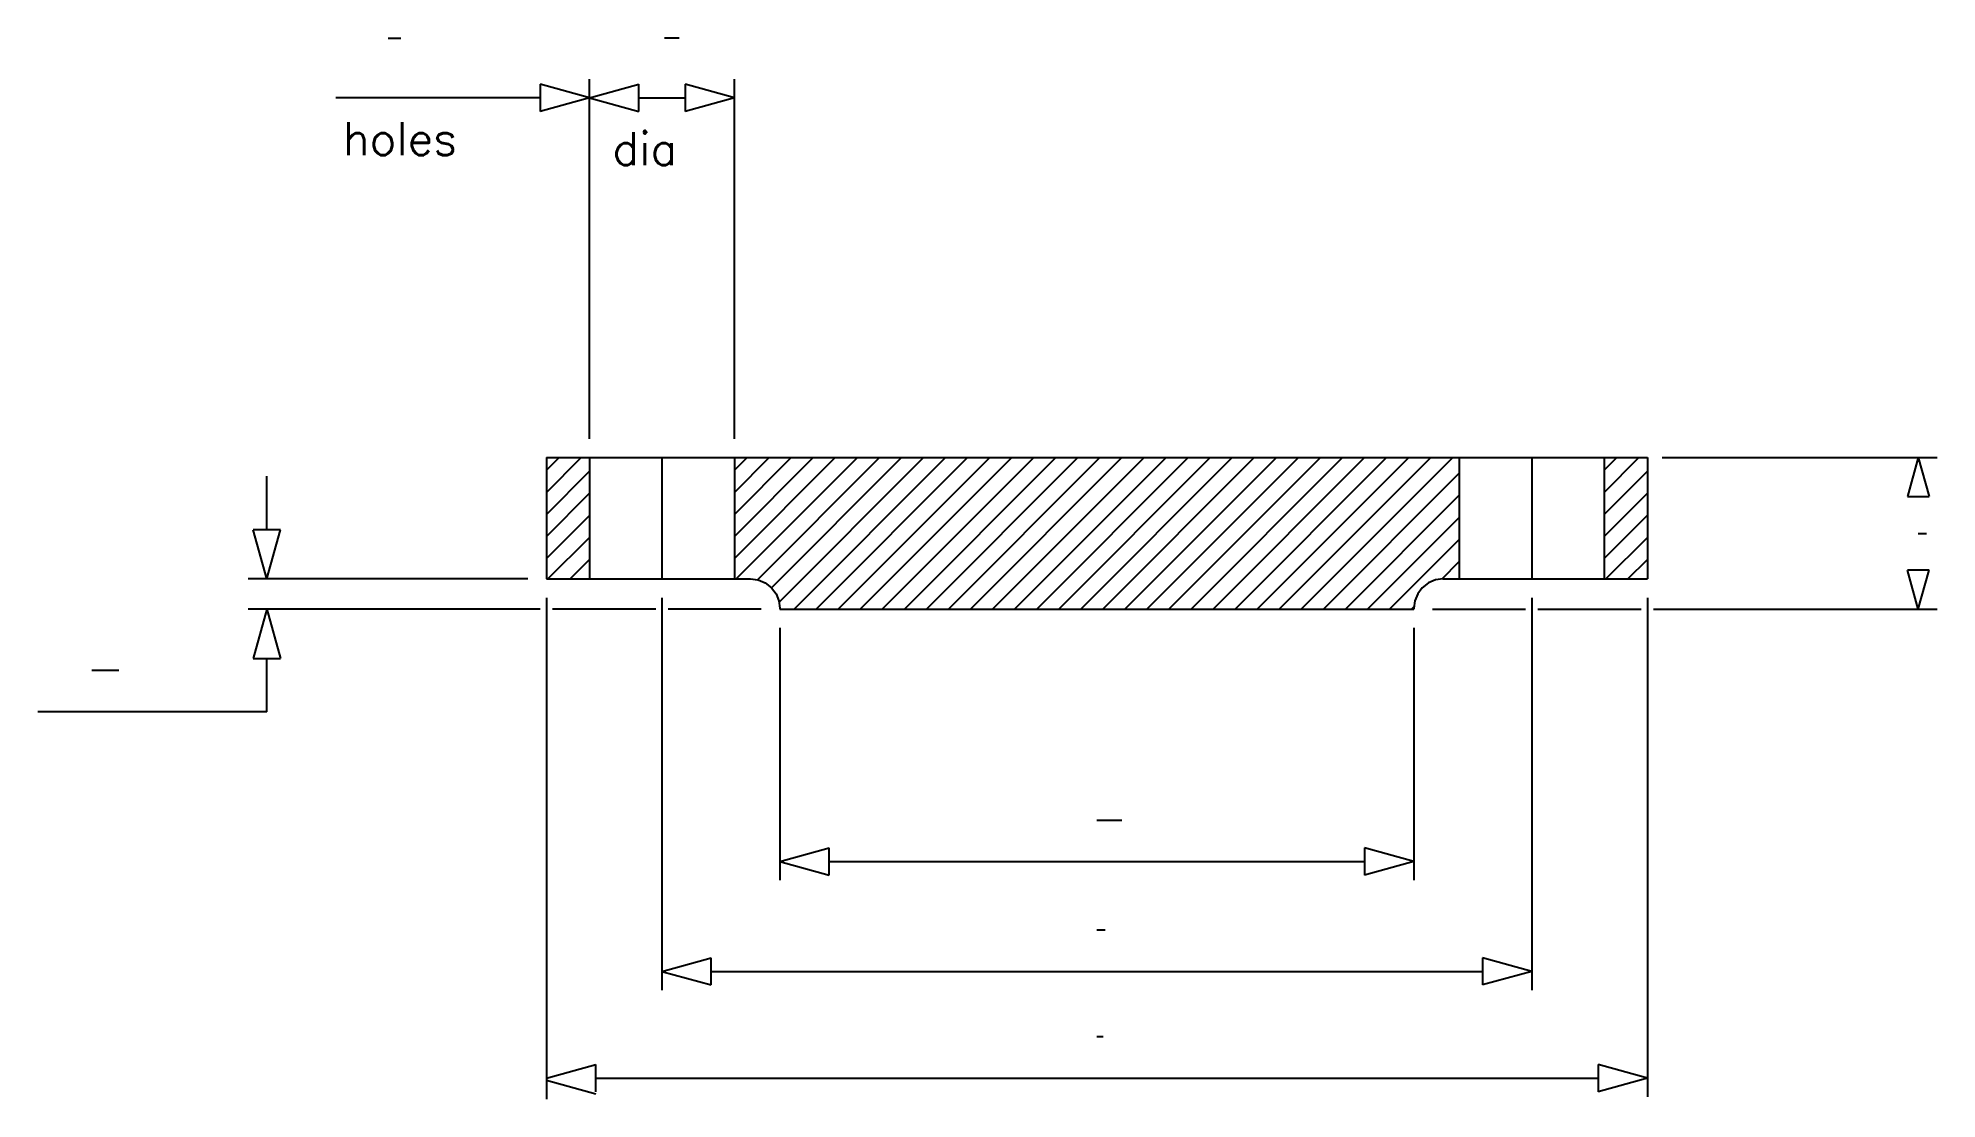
# Model space of a CAD drawing. Extents: x 367 to 1280, y 345 to 855.
import ezdxf
from ezdxf.enums import TextEntityAlignment as Align

# ---------------------------------------------------------------- set-up
doc = ezdxf.new("R2010")
doc.units = 0
doc.header["$MEASUREMENT"] = 0
doc.layers.add('-1', color=7, linetype='CONTINUOUS')
doc.layers.add('1', color=7, linetype='CONTINUOUS')
doc.styles.add('ROMANS', font='ROMANS', dxfattribs={"height": 0.2})

msp = doc.modelspace()

# ---------------------------------------------------------------- linework, layer by layer
at = {"layer": '1', "color": 2, "linetype": 'Continuous'}
msp.add_line((535.38, 854.8), (541.38, 854.8), dxfattribs=at)
at = {"layer": '1', "color": 5, "linetype": 'Continuous'}
for p, q in [((668.31, 854.84), (675.31, 854.84)), ((1271.32, 616.63), (1275.32, 616.63)), ((392.82, 550.91), (405.82, 550.91)), ((876.2, 478.83), (888.2, 478.83)), ((876.21, 426.07), (880.21, 426.07)), ((876.23, 374.68), (879.23, 374.68))]:
    msp.add_line(p, q, dxfattribs=at)
at = {"layer": '1', "color": 3, "linetype": 'Continuous'}
for p, q in [((632.18, 826.06), (608.47, 832.61)), ((608.47, 832.61), (608.47, 819.5)), ((632.18, 662.07), (632.18, 835.06)), ((632.18, 826.06), (655.9, 832.61)), ((655.9, 819.5), (655.9, 832.61)), ((701.9, 826.06), (678.19, 832.61)), ((678.19, 832.61), (678.19, 819.5)), ((701.9, 662.07), (701.9, 835.06)), ((608.47, 826.06), (510.12, 826.06)), ((632.18, 826.06), (608.47, 819.5)), ((632.18, 826.06), (655.9, 819.5)), ((655.9, 826.06), (678.19, 826.06)), ((701.9, 826.06), (678.19, 819.5)), ((1148.05, 653.07), (1280.31, 653.07)), ((1271.31, 653.07), (1266.13, 634.35)), ((1271.31, 653.07), (1276.48, 634.35)), ((476.97, 618.43), (476.97, 644.13)), ((1266.13, 634.35), (1276.48, 634.35)), ((476.97, 594.72), (470.41, 618.43)), ((483.52, 618.43), (470.41, 618.43)), ((476.97, 594.72), (483.52, 618.43)), ((602.44, 594.72), (467.97, 594.72)), ((1271.31, 580.21), (1266.13, 598.92)), ((1276.48, 598.92), (1266.13, 598.92)), ((1271.31, 580.21), (1276.48, 598.92)), ((611.44, 585.72), (611.44, 344.68)), ((667.04, 585.72), (667.04, 397.07)), ((1085.37, 585.72), (1085.37, 397.07)), ((1141.01, 585.72), (1141.01, 345.68)), ((608.44, 580.21), (467.97, 580.21)), ((476.97, 580.21), (470.41, 556.5)), ((476.97, 580.21), (483.52, 556.5)), ((664.04, 580.21), (614.44, 580.21)), ((1037.72, 580.21), (1082.37, 580.21)), ((1088.37, 580.21), (1138.01, 580.21)), ((1144.01, 580.21), (1280.31, 580.21)), ((723.69, 571.21), (723.69, 449.83)), ((1028.72, 571.21), (1028.72, 449.83)), ((470.41, 556.5), (483.52, 556.5)), ((476.97, 530.79), (476.97, 556.5)), ((476.97, 530.79), (366.9, 530.79)), ((723.69, 458.83), (747.4, 465.38)), ((723.69, 458.83), (747.4, 452.27)), ((747.4, 452.27), (747.4, 465.38)), ((747.4, 458.83), (1005, 458.83)), ((1028.72, 458.83), (1005, 465.38)), ((1005, 465.38), (1005, 452.27)), ((1028.72, 458.83), (1005, 452.27)), ((667.04, 406.07), (690.75, 412.63)), ((690.75, 399.52), (690.75, 412.63)), ((1085.37, 406.07), (1061.65, 412.63)), ((1061.65, 412.63), (1061.65, 399.52)), ((667.04, 406.07), (690.75, 399.52)), ((690.75, 406.07), (1061.65, 406.07)), ((1085.37, 406.07), (1061.65, 399.52)), ((611.44, 354.68), (635.15, 361.24)), ((635.15, 348.13), (635.15, 361.24)), ((1141.01, 354.68), (1117.3, 361.24)), ((1117.3, 361.24), (1117.3, 348.13)), ((611.44, 353.68), (635.15, 347.13)), ((635.15, 354.68), (1117.3, 354.68)), ((1141.01, 354.68), (1117.3, 348.13))]:
    msp.add_line(p, q, dxfattribs=at)
at = {"layer": '1', "color": 4, "linetype": 'Continuous'}
for p, q in [((611.44, 646.99), (617.52, 653.07)), ((611.44, 636.38), (628.12, 653.07)), ((667.04, 653.07), (667.04, 594.72)), ((701.9, 646.99), (707.98, 653.07)), ((701.9, 636.38), (718.59, 653.07)), ((701.9, 625.78), (729.19, 653.07)), ((701.9, 615.17), (739.8, 653.07)), ((701.9, 604.56), (750.41, 653.07)), ((702.66, 594.72), (761.01, 653.07)), ((712.9, 594.34), (771.62, 653.07)), ((719.68, 590.52), (782.23, 653.07)), ((723.39, 583.62), (792.83, 653.07)), ((730.58, 580.21), (803.44, 653.07)), ((741.19, 580.21), (814.05, 653.07)), ((751.8, 580.21), (824.65, 653.07)), ((762.4, 580.21), (835.26, 653.07)), ((773.01, 580.21), (845.87, 653.07)), ((783.62, 580.21), (856.47, 653.07)), ((794.22, 580.21), (867.08, 653.07)), ((804.83, 580.21), (877.69, 653.07)), ((815.44, 580.21), (888.29, 653.07)), ((826.04, 580.21), (898.9, 653.07)), ((836.65, 580.21), (909.51, 653.07)), ((847.26, 580.21), (920.11, 653.07)), ((857.86, 580.21), (930.72, 653.07)), ((868.47, 580.21), (941.33, 653.07)), ((879.08, 580.21), (951.93, 653.07)), ((889.68, 580.21), (962.54, 653.07)), ((900.29, 580.21), (973.15, 653.07)), ((910.9, 580.21), (983.75, 653.07)), ((921.5, 580.21), (994.36, 653.07)), ((932.11, 580.21), (1004.97, 653.07)), ((942.72, 580.21), (1015.57, 653.07)), ((953.32, 580.21), (1026.18, 653.07)), ((963.93, 580.21), (1036.79, 653.07)), ((974.54, 580.21), (1047.39, 653.07)), ((1085.37, 653.07), (1085.37, 594.72)), ((1120.22, 646.99), (1126.3, 653.07)), ((1120.22, 636.38), (1136.91, 653.07)), ((611.44, 625.78), (632.18, 646.52)), ((985.14, 580.21), (1050.5, 645.57)), ((1120.22, 625.78), (1141.01, 646.56)), ((611.44, 615.17), (632.18, 635.91)), ((995.75, 580.21), (1050.5, 634.96)), ((1120.22, 615.17), (1141.01, 635.96)), ((611.44, 604.56), (632.18, 625.31)), ((1006.36, 580.21), (1050.5, 624.36)), ((1120.22, 604.56), (1141.01, 625.35)), ((612.2, 594.72), (632.18, 614.7)), ((1016.96, 580.21), (1050.5, 613.75)), ((1120.98, 594.72), (1141.01, 614.74)), ((622.81, 594.72), (632.18, 604.09)), ((1042.06, 594.7), (1050.5, 603.14)), ((1131.59, 594.72), (1141.01, 604.14)), ((1027.57, 580.21), (1028.73, 581.37))]:
    msp.add_line(p, q, dxfattribs=at)
at = {"layer": '1', "color": 7, "linetype": 'Continuous'}
for p, q in [((611.44, 653.07), (1141.01, 653.07)), ((611.44, 653.07), (611.44, 594.72)), ((632.18, 653.07), (632.18, 594.72)), ((701.9, 653.07), (701.9, 594.72)), ((1050.5, 653.07), (1050.5, 594.72)), ((1120.22, 653.07), (1120.22, 594.72)), ((1141.01, 653.07), (1141.01, 594.72)), ((611.44, 594.72), (709.69, 594.72)), ((709.69, 594.72), (712.9, 594.34)), ((709.69, 594.72), (713.28, 594.24)), ((713.28, 594.24), (716.68, 592.83)), ((1039.13, 594.24), (1035.73, 592.83)), ((1042.72, 594.72), (1039.13, 594.24)), ((1042.72, 594.72), (1141.01, 594.72)), ((716.68, 592.83), (719.7, 590.51)), ((719.7, 590.51), (721.88, 587.63)), ((721.88, 587.63), (723.25, 584.28)), ((1030.53, 587.63), (1029.16, 584.28)), ((1032.7, 590.51), (1030.53, 587.63)), ((1035.73, 592.83), (1032.7, 590.51)), ((714.69, 580.21), (670.04, 580.21)), ((723.25, 584.28), (723.67, 580.73)), ((723.67, 580.73), (723.69, 580.21)), ((723.69, 580.72), (723.69, 580.21)), ((723.69, 580.21), (1028.72, 580.21)), ((1028.73, 580.73), (1028.72, 580.21)), ((1028.72, 580.72), (1028.72, 580.21)), ((1029.16, 584.28), (1028.73, 580.73))]:
    msp.add_line(p, q, dxfattribs=at)

# ---------------------------------------------------------------- texts
at = {"layer": '-1', "color": 7, "linetype": 'Continuous', "style": 'ROMANS'}
for s, p in [('holes', (513.54, 806.38)), ('dia', (643.2, 801.63))]:
    msp.add_text(s, height=15.819, dxfattribs=at).set_placement(p, align=Align.MIDDLE_LEFT)

doc.saveas('drawing.dxf')
